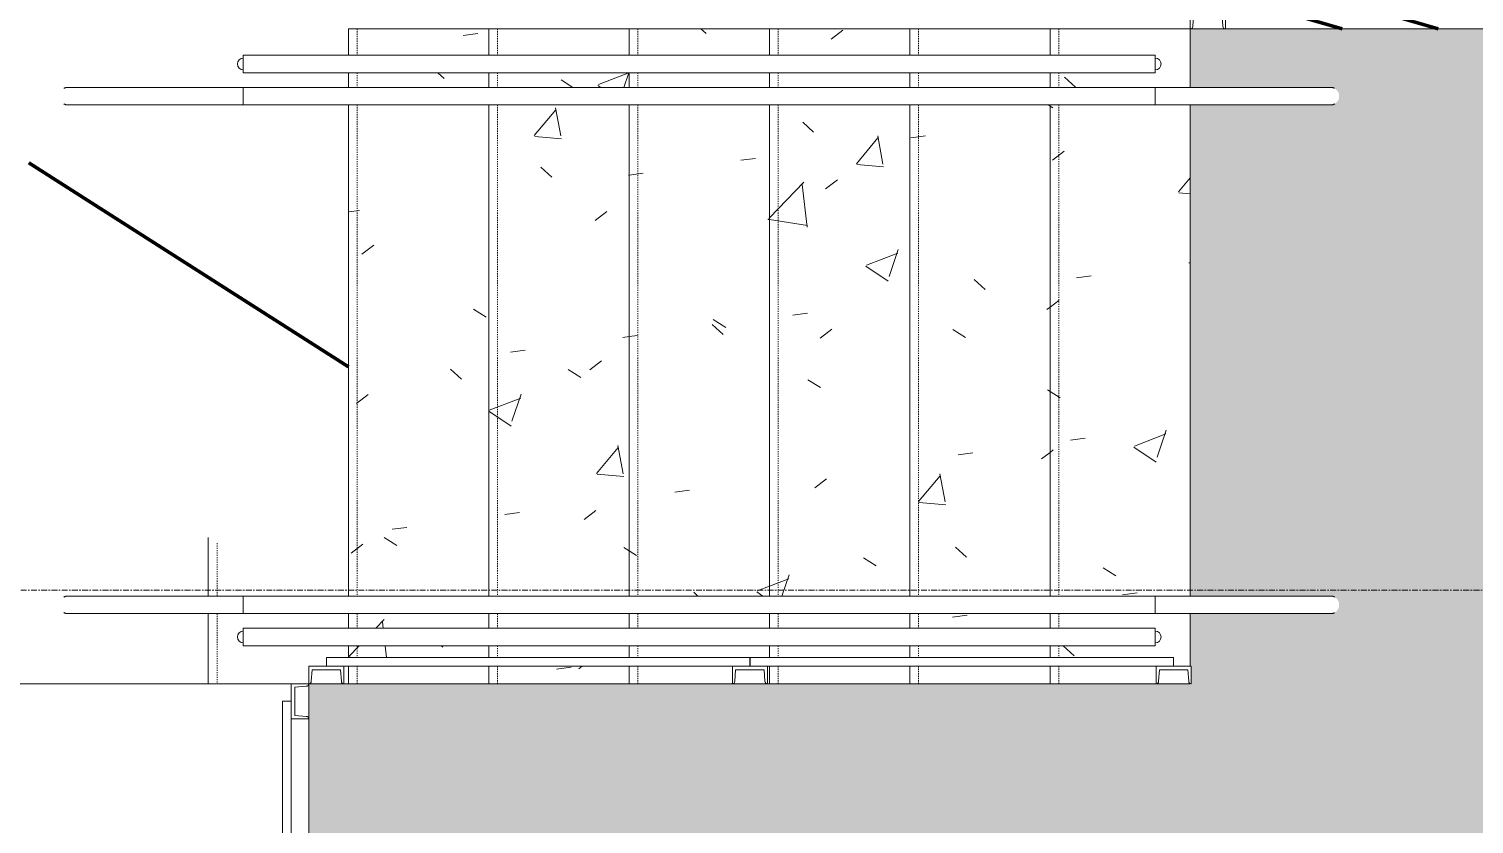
# Model space of a CAD drawing. Header units: inches. Extents: x -4235 to -464, y 9706 to 12425.
# Drawn here: x -3985.3 to -3861.6, y 10147.2 to 10215.2 of the extents above; entities that cross this region are included whole.
import ezdxf

# ---------------------------------------------------------------- set-up
doc = ezdxf.new("R2010")
doc.units = ezdxf.units.IN
doc.header["$MEASUREMENT"] = 0
doc.linetypes.add('Grid Line 1_2_', pattern=[0.875, 0.5, -0.125, 0.125, -0.125])
doc.linetypes.add('Overhead 1_16_', pattern=[0.101562, 0.0625, -0.039062])
for name, color, linetype, lineweight in [('0-1', 7, 'Continuous', 5), ('A-FLOR-4', 192, 'Continuous', 9), ('A-FLOR-HRAL', 11, 'Continuous', 9), ('A-FLOR-PATT-1', 9, 'Continuous', 9), ('A-GLAZ-CURT', 52, 'Continuous', 9), ('A-GLAZ-CWMG', 51, 'Continuous', 9), ('C-TOPO', 7, 'Continuous', 9), ('C-TOPO-MAJR-1', 253, 'Continuous', 70), ('S-GRID-1', 1, 'Grid Line 1_2_', 9), ('S-STRS', 31, 'Continuous', 9), ('S-STRS-6', 9, 'Continuous', 9), ('S-STRS-7', 31, 'Overhead 1_16_', 9)]:
    doc.layers.add(name, color=color, linetype=linetype, lineweight=lineweight)
pattern_1 = [(50, (0, 0), (27.5427, -2.40992), [2.88, -31.68]), (355, (0, 0), (-5.327844, 28.884266), [2.304, -25.344]), (100.451, (2.295, -0.2), (22.215316, 26.47393), [2.448, -26.924]), (46.184, (0, 7.68), (40.98187, -6.35642), [4.32, -47.52]), (96.636, (3.415, 7.15), (35.89075, 37.40619), [3.671, -40.386]), (351.184, (0, 7.68), (35.89097, 37.40622), [3.456, -38.016]), (21, (3.84, 5.76), (22.921036, -15.46073), [2.88, -31.68]), (326, (3.84, 5.76), (9.34353, 27.84574), [2.304, -25.344]), (71.451, (5.75, 4.472), (32.26477, 12.38442), [2.448, -26.924]), (37.5, (0, 0), (0.466855, 12.782707), [1.267, -23.77, 1.267, -24.461, -25.44]), (37.5, (0, 0), (0.466855, 12.782707), [-50.765, 1.267, -24.173]), (7.5, (0, 0), (10.10159, 15.14509), [1.267, -13.402, 1.267, -23.194, -9.696]), (7.5, (0, 0), (10.10159, 15.14509), [-39.13, 1.267, -8.429]), (327.5, (-8.563, 0), (20.499161, -0.86578), [1.267, -8.333, 1.267, -28.685, -39.744]), (327.5, (-8.563, 0), (20.499161, -0.86578), [-39.552, 1.267, -38.477]), (317.5, (-12.403, 0), (22.39478, 3.844288), [1.267, -11.213, 1.267, -18.624, -28.224]), (317.5, (-12.403, 0), (22.39478, 3.844288), [-32.371, 1.267, -26.957])]

# ---------------------------------------------------------------- blocks, each defined once
blk = doc.blocks.new('CTR  - Topography_rvt-1-BACKGROUND - 1ST FLOOR')
at = {"layer": 'C-TOPO'}
blk.add_line((-3969.92, 10159.19), (-3989.82, 10159.19), dxfattribs=at)
blk.add_line((-3969.92, 10159.19), (-3989.82, 10159.19), dxfattribs=at)
at = {"layer": 'C-TOPO-MAJR-1'}
for p, q in [((-3872.93, 10215.19), (-3878.06, 10216.69)), ((-3864.72, 10215.19), (-3869.85, 10216.69))]:
    blk.add_line(p, q, dxfattribs=at)
at = {"layer": 'C-TOPO-MAJR-1', "flags": 128}
blk.add_lwpolyline([(-3985.26, 10203.75), (-3972.18, 10195.39), (-3957.92, 10186.28)], dxfattribs=at)
blk = doc.blocks.new('Railing - 1_-2835141-BACKGROUND - 1ST FLOOR')
at = {"layer": 'A-FLOR-HRAL'}
for p, q in [((2, 11), (2, 0)), ((3.5, 0), (3.5, 11))]:
    blk.add_line(p, q, dxfattribs=at)
at = {"layer": 'A-FLOR-HRAL', "flags": 128}
for points in [[(2, 15), (2, 15.03), (2, 15.06), (2.01, 15.09), (2.01, 15.12), (2.01, 15.15), (2.02, 15.18), (2.03, 15.21), (2.04, 15.24), (2.05, 15.26), (2.06, 15.29), (2.07, 15.32), (2.08, 15.35)], [(2, 15), (2, 15), (2, 14.99), (2, 14.97), (2, 14.95), (2, 14.92), (2, 14.89), (2, 14.84), (2, 14.8), (2, 14.74), (2, 14.68), (2, 14.62), (2, 14.55), (2, 14.47), (2, 14.39), (2, 14.3), (2, 14.21), (2, 14.11), (2, 14.01), (2, 13.9), (2, 13.79), (2, 13.67), (2, 13.55), (2, 13.42), (2, 13.29), (2, 13.16), (2, 13.02), (2, 12.89), (2, 12.74), (2, 12.6), (2, 12.45), (2, 12.3), (2, 12.15), (2, 11.99), (2, 11.84), (2, 11.68), (2, 11.52), (2, 11.36), (2, 11.2), (2, 11.04), (2, 11)], [(2, 14.53), (2, 14.6), (2, 14.67), (2, 14.73), (2, 14.78), (2, 14.83), (2, 14.87), (2, 14.91), (2, 14.94), (2, 14.97), (2, 14.98), (2, 14.99), (2, 15), (2, 15)], [(3.41, 15.35), (3.43, 15.33), (3.44, 15.3), (3.45, 15.27), (3.46, 15.24), (3.47, 15.22), (3.48, 15.19), (3.48, 15.16), (3.49, 15.13), (3.49, 15.1), (3.5, 15.07), (3.5, 15.04), (3.5, 15.01), (3.5, 15)], [(3.5, 11), (3.5, 11.16), (3.5, 11.32), (3.5, 11.48), (3.5, 11.64), (3.5, 11.79), (3.5, 11.95), (3.5, 12.11), (3.5, 12.26), (3.5, 12.41), (3.5, 12.56), (3.5, 12.7), (3.5, 12.85), (3.5, 12.99), (3.5, 13.12), (3.5, 13.26), (3.5, 13.39), (3.5, 13.52), (3.5, 13.64), (3.5, 13.76), (3.5, 13.87), (3.5, 13.98), (3.5, 14.08), (3.5, 14.18), (3.5, 14.28), (3.5, 14.37), (3.5, 14.45), (3.5, 14.53), (3.5, 14.6), (3.5, 14.67), (3.5, 14.73), (3.5, 14.78), (3.5, 14.83), (3.5, 14.87), (3.5, 14.91), (3.5, 14.94), (3.5, 14.97), (3.5, 14.98), (3.5, 14.99), (3.5, 15), (3.5, 15)], [(3.5, 15), (3.5, 15), (3.5, 14.99), (3.5, 14.97), (3.5, 14.95), (3.5, 14.92), (3.5, 14.89), (3.5, 14.84), (3.5, 14.8), (3.5, 14.74), (3.5, 14.68), (3.5, 14.62), (3.5, 14.55), (3.5, 14.47), (3.5, 14.39), (3.5, 14.3), (3.5, 14.21), (3.5, 14.11), (3.5, 14.01), (3.5, 13.9), (3.5, 13.79), (3.5, 13.67), (3.5, 13.55), (3.5, 13.42), (3.5, 13.29), (3.5, 13.16), (3.5, 13.02), (3.5, 12.89), (3.5, 12.74), (3.5, 12.6), (3.5, 12.45), (3.5, 12.3), (3.5, 12.15), (3.5, 11.99), (3.5, 11.84), (3.5, 11.68), (3.5, 11.52), (3.5, 11.36), (3.5, 11.2), (3.5, 11.04)], [(2, 11), (2, 11.16), (2, 11.32), (2, 11.48), (2, 11.64), (2, 11.79), (2, 11.95), (2, 12.11), (2, 12.26), (2, 12.41), (2, 12.56), (2, 12.7), (2, 12.85), (2, 12.94)]]:
    blk.add_lwpolyline(points, dxfattribs=at)
at = {"layer": 'A-FLOR-HRAL'}
blk.add_arc((0, 0), 0.5, 360, 180, dxfattribs=at)
blk = doc.blocks.new('Railing - 1_-2853447-BACKGROUND - 1ST FLOOR')
at = {"layer": 'A-FLOR-HRAL'}
for p, q in [((2, 0), (2, -11)), ((3.5, -11), (3.5, 0))]:
    blk.add_line(p, q, dxfattribs=at)
at = {"layer": 'A-FLOR-HRAL', "flags": 128}
for points in [[(2, -11), (2, -11.16), (2, -11.32), (2, -11.48), (2, -11.64), (2, -11.79), (2, -11.95), (2, -12.11), (2, -12.26), (2, -12.41), (2, -12.56), (2, -12.7), (2, -12.85), (2, -12.99), (2, -13.12), (2, -13.26), (2, -13.39), (2, -13.52), (2, -13.64), (2, -13.76), (2, -13.87), (2, -13.98), (2, -14.08), (2, -14.18), (2, -14.28), (2, -14.37), (2, -14.45), (2, -14.53), (2, -14.6), (2, -14.67), (2, -14.73), (2, -14.78), (2, -14.83), (2, -14.87), (2, -14.91), (2, -14.94), (2, -14.97), (2, -14.98), (2, -14.99), (2, -15), (2, -15)], [(2, -12.94), (2, -12.89), (2, -12.74), (2, -12.6), (2, -12.45), (2, -12.3), (2, -12.15), (2, -11.99), (2, -11.84), (2, -11.68), (2, -11.52), (2, -11.36), (2, -11.2), (2, -11.04)], [(3.5, -11), (3.5, -11.16), (3.5, -11.32), (3.5, -11.48), (3.5, -11.64), (3.5, -11.79), (3.5, -11.95), (3.5, -12.11), (3.5, -12.26), (3.5, -12.41), (3.5, -12.56), (3.5, -12.7), (3.5, -12.85), (3.5, -12.99), (3.5, -13.12), (3.5, -13.26), (3.5, -13.39), (3.5, -13.52), (3.5, -13.64), (3.5, -13.76), (3.5, -13.87), (3.5, -13.98), (3.5, -14.08), (3.5, -14.18), (3.5, -14.28), (3.5, -14.37), (3.5, -14.45), (3.5, -14.53), (3.5, -14.6), (3.5, -14.67), (3.5, -14.73), (3.5, -14.78), (3.5, -14.83), (3.5, -14.87), (3.5, -14.91), (3.5, -14.94), (3.5, -14.97), (3.5, -14.98), (3.5, -14.99), (3.5, -15), (3.5, -15)], [(3.5, -15), (3.5, -15), (3.5, -14.99), (3.5, -14.97), (3.5, -14.95), (3.5, -14.92), (3.5, -14.89), (3.5, -14.84), (3.5, -14.8), (3.5, -14.74), (3.5, -14.68), (3.5, -14.62), (3.5, -14.55), (3.5, -14.47), (3.5, -14.39), (3.5, -14.3), (3.5, -14.21), (3.5, -14.11), (3.5, -14.01), (3.5, -13.9), (3.5, -13.79), (3.5, -13.67), (3.5, -13.55), (3.5, -13.42), (3.5, -13.29), (3.5, -13.16), (3.5, -13.02), (3.5, -12.89), (3.5, -12.74), (3.5, -12.6), (3.5, -12.45), (3.5, -12.3), (3.5, -12.15), (3.5, -11.99), (3.5, -11.84), (3.5, -11.68), (3.5, -11.52), (3.5, -11.36), (3.5, -11.2), (3.5, -11.04), (3.5, -11)], [(2, -15), (2, -15), (2, -14.99), (2, -14.97), (2, -14.95), (2, -14.92), (2, -14.89), (2, -14.84), (2, -14.8), (2, -14.74), (2, -14.68), (2, -14.62), (2, -14.55), (2, -14.5)], [(2.07, -15.33), (2.06, -15.3), (2.05, -15.27), (2.04, -15.24), (2.03, -15.22), (2.02, -15.19), (2.02, -15.16), (2.01, -15.13), (2.01, -15.1), (2, -15.07), (2, -15.04), (2, -15.01), (2, -15)], [(3.5, -15), (3.5, -15.03), (3.5, -15.06), (3.49, -15.09), (3.49, -15.12), (3.49, -15.15), (3.48, -15.18), (3.47, -15.21), (3.46, -15.24), (3.45, -15.26), (3.44, -15.29), (3.43, -15.32), (3.42, -15.35)]]:
    blk.add_lwpolyline(points, dxfattribs=at)
at = {"layer": 'A-FLOR-HRAL'}
blk.add_arc((0, 0), 0.5, 180, 360, dxfattribs=at)
blk = doc.blocks.new('Railing - Railing-2750314-BACKGROUND - 1ST FLOOR')
at = {"layer": 'A-FLOR-HRAL'}
for p, q in [((-3966.92, 10166.69), (-3888.92, 10166.69)), ((-3966.92, 10165.19), (-3966.92, 10166.69)), ((-3888.92, 10166.69), (-3888.92, 10165.19)), ((-3966.92, 10165.19), (-3888.92, 10165.19)), ((-3966.92, 10163.94), (-3888.92, 10163.94)), ((-3966.92, 10162.44), (-3966.92, 10163.94)), ((-3888.92, 10163.94), (-3888.92, 10162.44)), ((-3966.92, 10162.44), (-3888.92, 10162.44))]:
    blk.add_line(p, q, dxfattribs=at)
at = {"rotation": 90}
for name, p in [('Railing - 1_-2835141-BACKGROUND - 1ST FLOOR', (-3966.92, 10163.19)), ('Railing - 1_-2853447-BACKGROUND - 1ST FLOOR', (-3888.92, 10163.19))]:
    blk.add_blockref(name, p, dxfattribs=at)
blk = doc.blocks.new('Railing - Railing-2755816-BACKGROUND - 1ST FLOOR')
at = {"layer": 'A-FLOR-HRAL'}
for p, q in [((-3966.92, 10212.94), (-3888.92, 10212.94)), ((-3966.92, 10211.44), (-3966.92, 10212.94)), ((-3888.92, 10212.94), (-3888.92, 10211.44)), ((-3966.92, 10211.44), (-3888.92, 10211.44)), ((-3966.92, 10210.19), (-3888.92, 10210.19)), ((-3966.92, 10208.69), (-3966.92, 10210.19)), ((-3888.92, 10210.19), (-3888.92, 10208.69)), ((-3966.92, 10208.69), (-3888.92, 10208.69))]:
    blk.add_line(p, q, dxfattribs=at)
at = {"extrusion": (0, 0, -1), "zscale": -1, "rotation": 270}
for name, p in [('Railing - 1_-2835141-BACKGROUND - 1ST FLOOR', (3966.92, 10212.19)), ('Railing - 1_-2853447-BACKGROUND - 1ST FLOOR', (3888.92, 10212.19))]:
    blk.add_blockref(name, p, dxfattribs=at)
blk = doc.blocks.new('Horizontal_Siding - Horizontal_Siding-2854973-BACKGROUND - 1ST FLOOR')
at = {"layer": 'A-GLAZ-CURT'}
for p, q in [((-18.11875, 2.25), (18.11875, 2.25)), ((-18.11875, 1.5), (-18.11875, 2.25)), ((16.61875, 1.5), (-16.61875, 1.5)), ((18.11875, 2.25), (18.11875, 1.5))]:
    blk.add_line(p, q, dxfattribs=at)
blk = doc.blocks.new('Rectangular Mullion - RAILING POST-2666422-BACKGROUND - 1ST FLOOR')
at = {"layer": 'A-GLAZ-CWMG'}
for p, q in [((-1.5, -1.5), (-1.5, 0)), ((1.5, 0), (1.5, -1.5)), ((-1.29, -0.21), (-1.22, -1.18)), ((-1.22, -1.18), (1.22, -1.18)), ((1.22, -1.18), (1.29, -0.21)), ((1.5, -1.5), (-1.5, -1.5))]:
    blk.add_line(p, q, dxfattribs=at)
for centre, radius, start, end in [((-1.5, -0.21), 0.211, 359.472, 90), ((1.5, -0.21), 0.21, 90, 180.528)]:
    blk.add_arc(centre, radius, start, end, dxfattribs=at)
blk = doc.blocks.new('Rectangular Mullion - RAILING POST-2680134-BACKGROUND - 1ST FLOOR')
at = {"layer": 'A-GLAZ-CWMG'}
for p, q in [((-3, -1.5), (-3, 0)), ((0, 0), (0, -1.5)), ((-2.79, -0.21), (-2.72, -1.18)), ((-2.72, -1.18), (-0.28, -1.18)), ((-0.28, -1.18), (-0.21, -0.21)), ((0, -1.5), (-3, -1.5))]:
    blk.add_line(p, q, dxfattribs=at)
for centre, start, end in [((-3, -0.21), 359.472, 90), ((0, -0.21), 90, 180.528)]:
    blk.add_arc(centre, 0.21, start, end, dxfattribs=at)
blk = doc.blocks.new('Rectangular Mullion - RAILING POST-2806288-BACKGROUND - 1ST FLOOR')
at = {"layer": 'A-GLAZ-CWMG'}
for p, q in [((-3, 0), (-3, -1.5)), ((0, -1.5), (0, 0)), ((-2.72, -1.18), (-2.79, -0.21)), ((-0.28, -1.18), (-2.72, -1.18)), ((-0.21, -0.21), (-0.28, -1.18)), ((-3, -1.5), (0, -1.5))]:
    blk.add_line(p, q, dxfattribs=at)
for centre, radius, start, end in [((-3, -0.21), 0.211, 359.472, 90), ((0, -0.21), 0.21, 90, 180.528)]:
    blk.add_arc(centre, radius, start, end, dxfattribs=at)
blk = doc.blocks.new('Rectangular Mullion - RAILING POST-2833646-BACKGROUND - 1ST FLOOR')
at = {"layer": 'A-GLAZ-CWMG'}
for p, q in [((0, 1.5), (-3, 1.5)), ((-3, 1.5), (-3, 0)), ((0, 0), (0, 1.5)), ((-2.79, 0.21), (-2.72, 1.18)), ((-2.72, 1.18), (-0.28, 1.18)), ((-0.28, 1.18), (-0.21, 0.21))]:
    blk.add_line(p, q, dxfattribs=at)
for centre, start, end in [((-3, 0.21), 270, 0.528), ((0, 0.21), 179.472, 270)]:
    blk.add_arc(centre, 0.21, start, end, dxfattribs=at)
blk = doc.blocks.new('Horizontal_Siding - Horizontal_Siding-2855039-BACKGROUND - 1ST FLOOR')
at = {"layer": 'A-GLAZ-CURT'}
for p, q in [((-16.98, -2.25), (-16.98, -1.5)), ((16.98, -2.25), (-16.98, -2.25)), ((-15.48, -1.5), (15.48, -1.5)), ((16.98, -1.5), (16.98, -2.25))]:
    blk.add_line(p, q, dxfattribs=at)

msp = doc.modelspace()

# ---------------------------------------------------------------- hatches: boundary and pattern name
at = {"layer": 'A-FLOR-PATT-1'}
h = msp.add_hatch(dxfattribs=at)
h.set_pattern_fill('FP_15', color=256, style=0, pattern_type=2)
h.set_pattern_definition([(0, (-2997.02, 11101.99), (-120, 76.8), [0.392, -119.607]), (0, (-2997.02, 11102.386), (-120, 76.8), [0.392, -119.607]), (0, (-2997.02, 11111.59), (-120, 76.8), [0.392, -119.607]), (0, (-2997.02, 11111.986), (-120, 76.8), [0.392, -119.607]), (0, (-2997.02, 11121.19), (-120, 76.8), [0.392, -119.607]), (0, (-2997.02, 11121.586), (-120, 76.8), [0.392, -119.607]), (0, (-2997.02, 11130.79), (-120, 76.8), [0.392, -119.607]), (0, (-2997.02, 11131.186), (-120, 76.8), [0.392, -119.607]), (0, (-2997.02, 11140.39), (-120, 76.8), [0.392, -119.607]), (0, (-2997.02, 11140.786), (-120, 76.8), [0.392, -119.607]), (0, (-2997.02, 11149.99), (-120, 76.8), [0.392, -119.607]), (0, (-2997.02, 11150.386), (-120, 76.8), [0.392, -119.607]), (0, (-2997.02, 11159.59), (-120, 76.8), [0.392, -119.607]), (0, (-2997.02, 11159.986), (-120, 76.8), [0.392, -119.607]), (0, (-2997.02, 11169.19), (-120, 76.8), [0.392, -119.607]), (0, (-2997.02, 11169.586), (-120, 76.8), [0.392, -119.607]), (0, (-2977.02, 11101.99), (-120, 76.8), [0.392, -119.607]), (0, (-2977.02, 11102.386), (-120, 76.8), [0.392, -119.607]), (0, (-2977.02, 11111.59), (-120, 76.8), [0.392, -119.607]), (0, (-2977.02, 11111.986), (-120, 76.8), [0.392, -119.607]), (0, (-2977.02, 11121.19), (-120, 76.8), [0.392, -119.607]), (0, (-2977.02, 11121.586), (-120, 76.8), [0.392, -119.607]), (0, (-2977.02, 11130.79), (-120, 76.8), [0.392, -119.607]), (0, (-2977.02, 11131.186), (-120, 76.8), [0.392, -119.607]), (0, (-2977.02, 11140.39), (-120, 76.8), [0.392, -119.607]), (0, (-2977.02, 11140.786), (-120, 76.8), [0.392, -119.607]), (0, (-2977.02, 11149.99), (-120, 76.8), [0.392, -119.607]), (0, (-2977.02, 11150.386), (-120, 76.8), [0.392, -119.607]), (0, (-2977.02, 11159.59), (-120, 76.8), [0.392, -119.607]), (0, (-2977.02, 11159.986), (-120, 76.8), [0.392, -119.607]), (0, (-2977.02, 11169.19), (-120, 76.8), [0.392, -119.607]), (0, (-2977.02, 11169.586), (-120, 76.8), [0.392, -119.607]), (0, (-2957.02, 11101.99), (-120, 76.8), [0.392, -119.607]), (0, (-2957.02, 11102.386), (-120, 76.8), [0.392, -119.607]), (0, (-2957.02, 11111.59), (-120, 76.8), [0.392, -119.607]), (0, (-2957.02, 11111.986), (-120, 76.8), [0.392, -119.607]), (0, (-2957.02, 11121.19), (-120, 76.8), [0.392, -119.607]), (0, (-2957.02, 11121.586), (-120, 76.8), [0.392, -119.607]), (0, (-2957.02, 11130.79), (-120, 76.8), [0.392, -119.607]), (0, (-2957.02, 11131.186), (-120, 76.8), [0.392, -119.607]), (0, (-2957.02, 11140.39), (-120, 76.8), [0.392, -119.607]), (0, (-2957.02, 11140.786), (-120, 76.8), [0.392, -119.607]), (0, (-2957.02, 11149.99), (-120, 76.8), [0.392, -119.607]), (0, (-2957.02, 11150.386), (-120, 76.8), [0.392, -119.607]), (0, (-2957.02, 11159.59), (-120, 76.8), [0.392, -119.607]), (0, (-2957.02, 11159.986), (-120, 76.8), [0.392, -119.607]), (0, (-2957.02, 11169.19), (-120, 76.8), [0.392, -119.607]), (0, (-2957.02, 11169.586), (-120, 76.8), [0.392, -119.607]), (0, (-2937.02, 11101.99), (-120, 76.8), [0.392, -119.607]), (0, (-2937.02, 11102.386), (-120, 76.8), [0.392, -119.607]), (0, (-2937.02, 11111.59), (-120, 76.8), [0.392, -119.607]), (0, (-2937.02, 11111.986), (-120, 76.8), [0.392, -119.607]), (0, (-2937.02, 11121.19), (-120, 76.8), [0.392, -119.607]), (0, (-2937.02, 11121.586), (-120, 76.8), [0.392, -119.607]), (0, (-2937.02, 11130.79), (-120, 76.8), [0.392, -119.607]), (0, (-2937.02, 11131.186), (-120, 76.8), [0.392, -119.607]), (0, (-2937.02, 11140.39), (-120, 76.8), [0.392, -119.607]), (0, (-2937.02, 11140.786), (-120, 76.8), [0.392, -119.607]), (0, (-2937.02, 11149.99), (-120, 76.8), [0.392, -119.607]), (0, (-2937.02, 11150.386), (-120, 76.8), [0.392, -119.607]), (0, (-2937.02, 11159.59), (-120, 76.8), [0.392, -119.607]), (0, (-2937.02, 11159.986), (-120, 76.8), [0.392, -119.607]), (0, (-2937.02, 11169.19), (-120, 76.8), [0.392, -119.607]), (0, (-2937.02, 11169.586), (-120, 76.8), [0.392, -119.607]), (0, (-2917.02, 11101.99), (-120, 76.8), [0.392, -119.607]), (0, (-2917.02, 11102.386), (-120, 76.8), [0.392, -119.607]), (0, (-2917.02, 11111.59), (-120, 76.8), [0.392, -119.607]), (0, (-2917.02, 11111.986), (-120, 76.8), [0.392, -119.607]), (0, (-2917.02, 11121.19), (-120, 76.8), [0.392, -119.607]), (0, (-2917.02, 11121.586), (-120, 76.8), [0.392, -119.607]), (0, (-2917.02, 11130.79), (-120, 76.8), [0.392, -119.607]), (0, (-2917.02, 11131.186), (-120, 76.8), [0.392, -119.607]), (0, (-2917.02, 11140.39), (-120, 76.8), [0.392, -119.607]), (0, (-2917.02, 11140.786), (-120, 76.8), [0.392, -119.607]), (0, (-2917.02, 11149.99), (-120, 76.8), [0.392, -119.607]), (0, (-2917.02, 11150.386), (-120, 76.8), [0.392, -119.607]), (0, (-2917.02, 11159.59), (-120, 76.8), [0.392, -119.607]), (0, (-2917.02, 11159.986), (-120, 76.8), [0.392, -119.607]), (0, (-2917.02, 11169.19), (-120, 76.8), [0.392, -119.607]), (0, (-2917.02, 11169.586), (-120, 76.8), [0.392, -119.607]), (0, (-2897.02, 11101.99), (-120, 76.8), [0.392, -119.607]), (0, (-2897.02, 11102.386), (-120, 76.8), [0.392, -119.607]), (0, (-2897.02, 11111.59), (-120, 76.8), [0.392, -119.607]), (0, (-2897.02, 11111.986), (-120, 76.8), [0.392, -119.607]), (0, (-2897.02, 11121.19), (-120, 76.8), [0.392, -119.607]), (0, (-2897.02, 11121.586), (-120, 76.8), [0.392, -119.607]), (0, (-2897.02, 11130.79), (-120, 76.8), [0.392, -119.607]), (0, (-2897.02, 11131.186), (-120, 76.8), [0.392, -119.607]), (0, (-2897.02, 11140.39), (-120, 76.8), [0.392, -119.607]), (0, (-2897.02, 11140.786), (-120, 76.8), [0.392, -119.607]), (0, (-2897.02, 11149.99), (-120, 76.8), [0.392, -119.607]), (0, (-2897.02, 11150.386), (-120, 76.8), [0.392, -119.607]), (0, (-2897.02, 11159.59), (-120, 76.8), [0.392, -119.607]), (0, (-2897.02, 11159.986), (-120, 76.8), [0.392, -119.607]), (0, (-2897.02, 11169.19), (-120, 76.8), [0.392, -119.607]), (0, (-2897.02, 11169.586), (-120, 76.8), [0.392, -119.607]), (90, (-3003.47, 11116.59), (-120, 7e-15), [9.6, -67.2]), (90, (-2997.02, 11101.99), (-120, 7e-15), [0.392, -76.407]), (90, (-2997.02, 11111.59), (-120, 7e-15), [0.392, -76.407]), (90, (-2997.02, 11121.19), (-120, 7e-15), [0.392, -76.407]), (90, (-2997.02, 11130.79), (-120, 7e-15), [0.392, -76.407]), (90, (-2997.02, 11140.39), (-120, 7e-15), [0.392, -76.407]), (90, (-2997.02, 11149.99), (-120, 7e-15), [0.392, -76.407]), (90, (-2997.02, 11159.59), (-120, 7e-15), [0.392, -76.407]), (90, (-2997.02, 11169.19), (-120, 7e-15), [0.392, -76.407]), (90, (-2996.63, 11101.99), (-120, 7e-15), [0.392, -76.407]), (90, (-2996.63, 11111.59), (-120, 7e-15), [0.392, -76.407]), (90, (-2996.63, 11121.19), (-120, 7e-15), [0.392, -76.407]), (90, (-2996.63, 11130.79), (-120, 7e-15), [0.392, -76.407]), (90, (-2996.63, 11140.39), (-120, 7e-15), [0.392, -76.407]), (90, (-2996.63, 11149.99), (-120, 7e-15), [0.392, -76.407]), (90, (-2996.63, 11159.59), (-120, 7e-15), [0.392, -76.407]), (90, (-2996.63, 11169.19), (-120, 7e-15), [0.392, -76.407]), (90, (-2987.32, 11135.79), (-120, 7e-15), [9.6, -67.2]), (90, (-2987.32, 11164.59), (-120, 7e-15), [9.6, -67.2]), (90, (-2977.02, 11101.99), (-120, 7e-15), [0.392, -76.407]), (90, (-2977.02, 11111.59), (-120, 7e-15), [0.392, -76.407]), (90, (-2977.02, 11121.19), (-120, 7e-15), [0.392, -76.407]), (90, (-2977.02, 11130.79), (-120, 7e-15), [0.392, -76.407]), (90, (-2977.02, 11140.39), (-120, 7e-15), [0.392, -76.407]), (90, (-2977.02, 11149.99), (-120, 7e-15), [0.392, -76.407]), (90, (-2977.02, 11159.59), (-120, 7e-15), [0.392, -76.407]), (90, (-2977.02, 11169.19), (-120, 7e-15), [0.392, -76.407]), (90, (-2976.63, 11101.99), (-120, 7e-15), [0.392, -76.407]), (90, (-2976.63, 11111.59), (-120, 7e-15), [0.392, -76.407]), (90, (-2976.63, 11121.19), (-120, 7e-15), [0.392, -76.407]), (90, (-2976.63, 11130.79), (-120, 7e-15), [0.392, -76.407]), (90, (-2976.63, 11140.39), (-120, 7e-15), [0.392, -76.407]), (90, (-2976.63, 11149.99), (-120, 7e-15), [0.392, -76.407]), (90, (-2976.63, 11159.59), (-120, 7e-15), [0.392, -76.407]), (90, (-2976.63, 11169.19), (-120, 7e-15), [0.392, -76.407]), (90, (-2957.02, 11101.99), (-120, 7e-15), [0.392, -76.407]), (90, (-2957.02, 11111.59), (-120, 7e-15), [0.392, -76.407]), (90, (-2957.02, 11121.19), (-120, 7e-15), [0.392, -76.407]), (90, (-2957.02, 11130.79), (-120, 7e-15), [0.392, -76.407]), (90, (-2957.02, 11140.39), (-120, 7e-15), [0.392, -76.407]), (90, (-2957.02, 11149.99), (-120, 7e-15), [0.392, -76.407]), (90, (-2957.02, 11159.59), (-120, 7e-15), [0.392, -76.407]), (90, (-2957.02, 11169.19), (-120, 7e-15), [0.392, -76.407]), (90, (-2956.63, 11101.99), (-120, 7e-15), [0.392, -76.407]), (90, (-2956.63, 11111.59), (-120, 7e-15), [0.392, -76.407]), (90, (-2956.63, 11121.19), (-120, 7e-15), [0.392, -76.407]), (90, (-2956.63, 11130.79), (-120, 7e-15), [0.392, -76.407]), (90, (-2956.63, 11140.39), (-120, 7e-15), [0.392, -76.407]), (90, (-2956.63, 11149.99), (-120, 7e-15), [0.392, -76.407]), (90, (-2956.63, 11159.59), (-120, 7e-15), [0.392, -76.407]), (90, (-2956.63, 11169.19), (-120, 7e-15), [0.392, -76.407]), (90, (-2946.77, 11106.99), (-120, 7e-15), [9.6, -67.2]), (90, (-2946.77, 11145.39), (-120, 7e-15), [9.6, -67.2]), (90, (-2937.02, 11101.99), (-120, 7e-15), [0.392, -76.407]), (90, (-2937.02, 11111.59), (-120, 7e-15), [0.392, -76.407]), (90, (-2937.02, 11121.19), (-120, 7e-15), [0.392, -76.407]), (90, (-2937.02, 11130.79), (-120, 7e-15), [0.392, -76.407]), (90, (-2937.02, 11140.39), (-120, 7e-15), [0.392, -76.407]), (90, (-2937.02, 11149.99), (-120, 7e-15), [0.392, -76.407]), (90, (-2937.02, 11159.59), (-120, 7e-15), [0.392, -76.407]), (90, (-2937.02, 11169.19), (-120, 7e-15), [0.392, -76.407]), (90, (-2936.63, 11101.99), (-120, 7e-15), [0.392, -76.407]), (90, (-2936.63, 11111.59), (-120, 7e-15), [0.392, -76.407]), (90, (-2936.63, 11121.19), (-120, 7e-15), [0.392, -76.407]), (90, (-2936.63, 11130.79), (-120, 7e-15), [0.392, -76.407]), (90, (-2936.63, 11140.39), (-120, 7e-15), [0.392, -76.407]), (90, (-2936.63, 11149.99), (-120, 7e-15), [0.392, -76.407]), (90, (-2936.63, 11159.59), (-120, 7e-15), [0.392, -76.407]), (90, (-2936.63, 11169.19), (-120, 7e-15), [0.392, -76.407]), (90, (-2925.94, 11126.19), (-120, 7e-15), [9.6, -67.2]), (90, (-2917.02, 11101.99), (-120, 7e-15), [0.392, -76.407]), (90, (-2917.02, 11111.59), (-120, 7e-15), [0.392, -76.407]), (90, (-2917.02, 11121.19), (-120, 7e-15), [0.392, -76.407]), (90, (-2917.02, 11130.79), (-120, 7e-15), [0.392, -76.407]), (90, (-2917.02, 11140.39), (-120, 7e-15), [0.392, -76.407]), (90, (-2917.02, 11149.99), (-120, 7e-15), [0.392, -76.407]), (90, (-2917.02, 11159.59), (-120, 7e-15), [0.392, -76.407]), (90, (-2917.02, 11169.19), (-120, 7e-15), [0.392, -76.407]), (90, (-2916.63, 11101.99), (-120, 7e-15), [0.392, -76.407]), (90, (-2916.63, 11111.59), (-120, 7e-15), [0.392, -76.407]), (90, (-2916.63, 11121.19), (-120, 7e-15), [0.392, -76.407]), (90, (-2916.63, 11130.79), (-120, 7e-15), [0.392, -76.407]), (90, (-2916.63, 11140.39), (-120, 7e-15), [0.392, -76.407]), (90, (-2916.63, 11149.99), (-120, 7e-15), [0.392, -76.407]), (90, (-2916.63, 11159.59), (-120, 7e-15), [0.392, -76.407]), (90, (-2916.63, 11169.19), (-120, 7e-15), [0.392, -76.407]), (90, (-2905.27, 11097.39), (-120, 7e-15), [9.6, -67.2]), (90, (-2905.27, 11154.99), (-120, 7e-15), [9.6, -67.2]), (90, (-2897.02, 11101.99), (-120, 7e-15), [0.392, -76.407]), (90, (-2897.02, 11111.59), (-120, 7e-15), [0.392, -76.407]), (90, (-2897.02, 11121.19), (-120, 7e-15), [0.392, -76.407]), (90, (-2897.02, 11130.79), (-120, 7e-15), [0.392, -76.407]), (90, (-2897.02, 11140.39), (-120, 7e-15), [0.392, -76.407]), (90, (-2897.02, 11149.99), (-120, 7e-15), [0.392, -76.407]), (90, (-2897.02, 11159.59), (-120, 7e-15), [0.392, -76.407]), (90, (-2897.02, 11169.19), (-120, 7e-15), [0.392, -76.407]), (90, (-2896.63, 11101.99), (-120, 7e-15), [0.392, -76.407]), (90, (-2896.63, 11111.59), (-120, 7e-15), [0.392, -76.407]), (90, (-2896.63, 11121.19), (-120, 7e-15), [0.392, -76.407]), (90, (-2896.63, 11130.79), (-120, 7e-15), [0.392, -76.407]), (90, (-2896.63, 11140.39), (-120, 7e-15), [0.392, -76.407]), (90, (-2896.63, 11149.99), (-120, 7e-15), [0.392, -76.407]), (90, (-2896.63, 11159.59), (-120, 7e-15), [0.392, -76.407]), (90, (-2896.63, 11169.19), (-120, 7e-15), [0.392, -76.407]), (180, (-2892.324, 11097.39), (-120, 76.8), [120, 0, 0, 0]), (180, (-2892.324, 11106.99), (-120, 76.8), [120, 0, 0, 0]), (180, (-2892.324, 11116.59), (-120, 76.8), [120, 0, 0, 0]), (180, (-2892.324, 11126.19), (-120, 76.8), [120, 0, 0, 0]), (180, (-2892.324, 11135.79), (-120, 76.8), [120, 0, 0, 0]), (180, (-2892.324, 11145.39), (-120, 76.8), [120, 0, 0, 0]), (180, (-2892.324, 11154.99), (-120, 76.8), [120, 0, 0, 0]), (180, (-2892.324, 11164.59), (-120, 76.8), [120, 0, 0, 0])])
h.paths.add_polyline_path([(-3961.32, 9946.44), (-3829.32, 9946.44), (-3829.32, 10051.37), (-3832.45, 10051.37), (-3832.45, 10089.39), (-3829.32, 10089.39), (-3829.32, 10127.98), (-3832.45, 10127.98), (-3832.45, 10166), (-3829.32, 10166), (-3829.32, 10167.33), (-3832.73, 10167.33), (-3832.73, 10203.45), (-3829.32, 10203.45), (-3829.32, 10215.19), (-3885.92, 10215.19), (-3885.92, 10210.19), (-3873.73, 10210.16), (-3873.68, 10210.12), (-3873.48, 10210.04), (-3873.31, 10209.86), (-3873.22, 10209.68), (-3873.19, 10209.57), (-3873.19, 10209.3), (-3873.23, 10209.17), (-3873.33, 10209), (-3873.46, 10208.86), (-3873.55, 10208.79), (-3874.25, 10208.7), (-3874.86, 10208.69), (-3878.73, 10208.69), (-3885.92, 10208.69), (-3885.92, 10166.69), (-3873.84, 10166.66), (-3873.39, 10166.47), (-3873.23, 10166.2), (-3873.19, 10166.07), (-3873.2, 10165.78), (-3873.23, 10165.67), (-3873.37, 10165.44), (-3873.46, 10165.36), (-3873.61, 10165.28), (-3874.12, 10165.19), (-3875.72, 10165.19), (-3885.92, 10165.19), (-3885.92, 10160.69), (-3885.85, 10160.69), (-3885.85, 10159.19), (-3886.06, 10159.19), (-3961.32, 10159.19), (-3961.32, 9946.49)], flags=0)
h.paths.add_polyline_path([(-3885.92, 10818.99), (-3829.32, 10818.99), (-3829.32, 10857.77), (-3832.45, 10857.77), (-3832.45, 10895.79), (-3829.32, 10895.79), (-3829.32, 10902.05), (-3831.82, 10902.05), (-3831.82, 10901.49), (-3832.82, 10901.49), (-3832.82, 10930.49), (-3831.82, 10930.49), (-3831.82, 10929.93), (-3829.32, 10929.93), (-3829.32, 10973.54), (-3832.73, 10973.54), (-3832.73, 11009.66), (-3829.32, 11009.66), (-3829.32, 11011.18), (-3832.45, 11011.18), (-3832.45, 11011.61), (-3961.32, 11011.57), (-3961.28, 10874.99), (-3885.92, 10874.99), (-3885.92, 10868.99), (-3873.73, 10868.96), (-3873.68, 10868.92), (-3873.55, 10868.89), (-3873.31, 10868.66), (-3873.22, 10868.48), (-3873.19, 10868.37), (-3873.19, 10868.1), (-3873.23, 10867.97), (-3873.33, 10867.8), (-3873.46, 10867.66), (-3873.55, 10867.59), (-3874.25, 10867.5), (-3874.86, 10867.49), (-3878.73, 10867.49), (-3885.92, 10867.49), (-3885.92, 10825.49), (-3873.84, 10825.46), (-3873.39, 10825.27), (-3873.23, 10825), (-3873.19, 10824.87), (-3873.2, 10824.58), (-3873.23, 10824.47), (-3873.37, 10824.24), (-3873.46, 10824.16), (-3873.61, 10824.08), (-3874.12, 10823.99), (-3875.72, 10823.99), (-3885.92, 10823.99)], flags=0)
h.paths.add_polyline_path([(-2716.32, 12087.19), (-2716.32, 12219.19), (-3088.32, 12219.19), (-3088.32, 12159.19), (-3094.32, 12159.19), (-3094.35, 12146.99), (-3094.39, 12146.94), (-3094.47, 12146.75), (-3094.64, 12146.58), (-3094.84, 12146.48), (-3094.94, 12146.46), (-3095.21, 12146.46), (-3095.41, 12146.53), (-3095.52, 12146.59), (-3095.68, 12146.76), (-3095.73, 12146.87), (-3095.82, 12147.52), (-3095.82, 12148.12), (-3095.82, 12157.14), (-3095.82, 12159.19), (-3137.82, 12159.19), (-3137.84, 12147.13), (-3138.04, 12146.66), (-3138.31, 12146.49), (-3138.44, 12146.46), (-3138.74, 12146.46), (-3138.84, 12146.5), (-3139.02, 12146.59), (-3139.2, 12146.78), (-3139.24, 12146.87), (-3139.32, 12147.38), (-3139.32, 12148.99), (-3139.32, 12159.19), (-3144.32, 12159.19), (-3144.32, 12087.19), (-3131.77, 12087.19), (-3131.77, 12089.69), (-3132.33, 12089.69), (-3132.33, 12090.69), (-3103.33, 12090.69), (-3103.33, 12089.69), (-3103.89, 12089.69), (-3103.89, 12087.19), (-3060.14, 12087.19), (-3060.14, 12090.31), (-3022.11, 12090.31), (-3022.11, 12087.19), (-3020.79, 12087.19), (-3020.79, 12090.6), (-2984.66, 12090.6), (-2984.66, 12087.19), (-2867.19, 12087.19), (-2867.19, 12090.6), (-2831.06, 12090.6), (-2831.06, 12087.19), (-2829.55, 12087.19), (-2829.55, 12090.31), (-2791.52, 12090.31), (-2791.52, 12087.19), (-2791.34, 12087.19), (-2791.34, 12090.31), (-2753.31, 12090.31), (-2753.31, 12087.19), (-2746.2, 12087.19), (-2746.2, 12089.69), (-2746.76, 12089.69), (-2746.76, 12090.69), (-2717.76, 12090.69), (-2717.76, 12089.69), (-2718.32, 12089.69), (-2718.32, 12087.19)], flags=0)
h.paths.add_polyline_path([(-3830.26, 12087.19), (-3712.62, 12087.19), (-3712.62, 12090.31), (-3674.6, 12090.31), (-3674.6, 12087.19), (-3673.59, 12087.19), (-3673.59, 12090.6), (-3637.46, 12090.6), (-3637.46, 12087.19), (-3631.32, 12087.19), (-3631.32, 12159.19), (-3636.32, 12159.19), (-3636.35, 12146.99), (-3636.39, 12146.94), (-3636.47, 12146.75), (-3636.64, 12146.58), (-3636.84, 12146.48), (-3636.94, 12146.46), (-3637.21, 12146.46), (-3637.41, 12146.53), (-3637.52, 12146.59), (-3637.68, 12146.76), (-3637.73, 12146.87), (-3637.82, 12147.52), (-3637.82, 12148.12), (-3637.82, 12157.14), (-3637.82, 12159.19), (-3679.82, 12159.19), (-3679.84, 12147.13), (-3680.04, 12146.66), (-3680.31, 12146.49), (-3680.44, 12146.46), (-3680.74, 12146.46), (-3680.84, 12146.5), (-3681.02, 12146.59), (-3681.2, 12146.78), (-3681.24, 12146.87), (-3681.32, 12147.38), (-3681.32, 12148.99), (-3681.32, 12159.19), (-3687.32, 12159.23), (-3687.37, 12219.19), (-3879.32, 12219.19), (-3879.32, 12087.19), (-3830.32, 12087.19)], flags=0)
h.paths.add_polyline_path([(-2360.95, 12087.19), (-2348.79, 12087.19), (-2348.79, 12090.6), (-2312.66, 12090.6), (-2312.66, 12087.19), (-2311.34, 12087.19), (-2311.34, 12090.31), (-2273.31, 12090.31), (-2273.31, 12087.19), (-2176.94, 12087.19), (-2176.94, 12090.31), (-2138.91, 12090.31), (-2138.91, 12087.19), (-2098.7, 12087.19), (-2098.74, 12219.19), (-2304.95, 12219.19), (-2304.95, 12159.19), (-2310.95, 12159.19), (-2310.98, 12146.99), (-2311.02, 12146.94), (-2311.1, 12146.75), (-2311.27, 12146.58), (-2311.46, 12146.48), (-2311.57, 12146.46), (-2311.84, 12146.46), (-2312.04, 12146.53), (-2312.14, 12146.59), (-2312.3, 12146.76), (-2312.36, 12146.87), (-2312.44, 12147.52), (-2312.45, 12148.12), (-2312.45, 12157.14), (-2312.45, 12159.19), (-2354.45, 12159.19), (-2354.49, 12147.07), (-2354.67, 12146.66), (-2354.93, 12146.49), (-2355.07, 12146.46), (-2355.36, 12146.46), (-2355.47, 12146.5), (-2355.64, 12146.59), (-2355.82, 12146.78), (-2355.86, 12146.87), (-2355.94, 12147.38), (-2355.95, 12148.99), (-2355.95, 12159.19), (-2360.95, 12159.19), (-2360.95, 12087.77)], flags=0)
at = {"layer": 'S-STRS-6'}
h = msp.add_hatch(dxfattribs=at)
h.set_pattern_fill('FP_11', color=256, style=0, pattern_type=2)
h.set_pattern_definition(pattern_1)
h.paths.add_polyline_path([(-3957.92, 10159.19), (-3945.92, 10159.19), (-3945.92, 10160.69), (-3957.92, 10160.69)], flags=0)
h.paths.add_polyline_path([(-3945.92, 10161.44), (-3945.92, 10162.44), (-3957.92, 10162.44), (-3957.92, 10161.44), (-3948.8, 10161.44)], flags=0)
h.paths.add_polyline_path([(-3957.92, 10163.94), (-3945.92, 10163.94), (-3945.92, 10165.19), (-3957.92, 10165.19)], flags=0)
h.paths.add_polyline_path([(-3948.8, 10166.69), (-3945.92, 10166.69), (-3945.92, 10208.69), (-3957.92, 10208.69), (-3957.92, 10166.69)], flags=0)
h.paths.add_polyline_path([(-3948.8, 10210.19), (-3945.92, 10210.19), (-3945.92, 10211.44), (-3957.92, 10211.44), (-3957.92, 10210.19), (-3949.15, 10210.19)], flags=0)
h.paths.add_polyline_path([(-3945.92, 10212.94), (-3945.92, 10215.19), (-3957.92, 10215.19), (-3957.92, 10212.94), (-3948.8, 10212.94)], flags=0)
h = msp.add_hatch(dxfattribs=at)
h.set_pattern_fill('FP_11', color=256, style=0, pattern_type=2)
h.set_pattern_definition(pattern_1)
h.paths.add_polyline_path([(-3933.92, 10159.19), (-3933.92, 10160.69), (-3945.92, 10160.69), (-3945.92, 10159.19)], flags=0)
h.paths.add_polyline_path([(-3945.92, 10161.44), (-3933.92, 10161.44), (-3933.92, 10162.44), (-3945.92, 10162.44)], flags=0)
h.paths.add_polyline_path([(-3933.92, 10163.94), (-3933.92, 10165.19), (-3945.92, 10165.19), (-3945.92, 10163.94)], flags=0)
h.paths.add_polyline_path([(-3945.92, 10166.69), (-3933.92, 10166.69), (-3933.92, 10208.69), (-3945.92, 10208.69), (-3945.92, 10204.69)], flags=0)
h.paths.add_polyline_path([(-3945.92, 10210.19), (-3933.92, 10210.19), (-3933.92, 10211.44), (-3945.92, 10211.44)], flags=0)
h.paths.add_polyline_path([(-3945.92, 10212.94), (-3933.92, 10212.94), (-3933.92, 10215.19), (-3945.92, 10215.19)], flags=0)
h = msp.add_hatch(dxfattribs=at)
h.set_pattern_fill('FP_11', color=256, style=0, pattern_type=2)
h.set_pattern_definition(pattern_1)
h.paths.add_polyline_path([(-3922.36, 10159.19), (-3922.13, 10159.19), (-3922.3, 10159.4), (-3922.36, 10160.37), (-3924.81, 10160.37), (-3924.88, 10159.4), (-3925.04, 10159.19), (-3923.59, 10159.19)], flags=0)
h.paths.add_polyline_path([(-3922.09, 10159.19), (-3921.92, 10159.19), (-3921.92, 10160.69), (-3922.09, 10160.69), (-3922.09, 10159.4)], flags=0)
h.paths.add_polyline_path([(-3925.09, 10159.19), (-3925.09, 10160.69), (-3933.92, 10160.69), (-3933.92, 10159.19)], flags=0)
h.paths.add_polyline_path([(-3933.92, 10161.44), (-3921.92, 10161.44), (-3921.92, 10162.44), (-3933.92, 10162.44)], flags=0)
h.paths.add_polyline_path([(-3933.92, 10163.94), (-3921.92, 10163.94), (-3921.92, 10165.19), (-3933.92, 10165.19)], flags=0)
h.paths.add_polyline_path([(-3921.92, 10166.69), (-3921.92, 10208.69), (-3933.92, 10208.69), (-3933.92, 10166.69)], flags=0)
h.paths.add_polyline_path([(-3933.92, 10210.19), (-3921.92, 10210.19), (-3921.92, 10211.44), (-3933.92, 10211.44)], flags=0)
h.paths.add_polyline_path([(-3921.92, 10212.94), (-3921.92, 10215.19), (-3933.92, 10215.19), (-3933.92, 10212.94)], flags=0)
h = msp.add_hatch(dxfattribs=at)
h.set_pattern_fill('FP_11', color=256, style=0, pattern_type=2)
h.set_pattern_definition(pattern_1)
h.paths.add_polyline_path([(-3920.77, 10159.19), (-3909.92, 10159.19), (-3909.92, 10160.69), (-3921.92, 10160.69), (-3921.92, 10159.19)], flags=0)
h.paths.add_polyline_path([(-3920.77, 10161.44), (-3909.92, 10161.44), (-3909.92, 10162.44), (-3921.92, 10162.44), (-3921.92, 10161.44)], flags=0)
h.paths.add_polyline_path([(-3909.92, 10163.94), (-3909.92, 10165.19), (-3921.92, 10165.19), (-3921.92, 10163.94), (-3920.77, 10163.94)], flags=0)
h.paths.add_polyline_path([(-3920.77, 10166.69), (-3909.92, 10166.69), (-3909.92, 10208.69), (-3921.92, 10208.69), (-3921.92, 10166.69)], flags=0)
h.paths.add_polyline_path([(-3920.77, 10210.19), (-3909.92, 10210.19), (-3909.92, 10211.44), (-3921.92, 10211.44), (-3921.92, 10210.19)], flags=0)
h.paths.add_polyline_path([(-3921.92, 10212.94), (-3909.92, 10212.94), (-3909.92, 10215.19), (-3921.92, 10215.19)], flags=0)
h = msp.add_hatch(dxfattribs=at)
h.set_pattern_fill('FP_11', color=256, style=0, pattern_type=2)
h.set_pattern_definition(pattern_1)
h.paths.add_polyline_path([(-3897.92, 10159.19), (-3897.92, 10160.69), (-3909.92, 10160.69), (-3909.92, 10159.19)], flags=0)
h.paths.add_polyline_path([(-3909.92, 10161.44), (-3897.92, 10161.44), (-3897.92, 10162.44), (-3909.92, 10162.44)], flags=0)
h.paths.add_polyline_path([(-3897.92, 10163.94), (-3897.92, 10165.19), (-3909.92, 10165.19), (-3909.92, 10163.94)], flags=0)
h.paths.add_polyline_path([(-3909.92, 10166.69), (-3897.92, 10166.69), (-3897.92, 10208.69), (-3909.92, 10208.69), (-3909.92, 10204.69)], flags=0)
h.paths.add_polyline_path([(-3909.92, 10210.19), (-3897.92, 10210.19), (-3897.92, 10211.44), (-3909.92, 10211.44)], flags=0)
h.paths.add_polyline_path([(-3909.92, 10212.94), (-3897.92, 10212.94), (-3897.92, 10215.19), (-3909.92, 10215.19)], flags=0)
h = msp.add_hatch(dxfattribs=at)
h.set_pattern_fill('FP_11', color=256, style=0, pattern_type=2)
h.set_pattern_definition(pattern_1)
h.paths.add_polyline_path([(-3888.85, 10159.19), (-3885.92, 10159.23), (-3886.06, 10159.4), (-3886.12, 10160.37), (-3888.57, 10160.37), (-3888.64, 10159.4), (-3888.8, 10159.19)], flags=0)
h.paths.add_polyline_path([(-3897.92, 10159.19), (-3888.85, 10159.19), (-3888.85, 10160.69), (-3897.92, 10160.69)], flags=0)
h.paths.add_polyline_path([(-3887.35, 10160.69), (-3885.92, 10160.69), (-3885.92, 10165.19), (-3897.92, 10165.19), (-3897.92, 10163.94), (-3888.92, 10163.94), (-3888.92, 10163.69), (-3888.71, 10163.64), (-3888.53, 10163.5), (-3888.44, 10163.3), (-3888.44, 10163.08), (-3888.53, 10162.88), (-3888.71, 10162.74), (-3888.92, 10162.69), (-3888.92, 10162.44), (-3897.92, 10162.44), (-3897.92, 10161.44), (-3887.35, 10161.44)], flags=0)
h.paths.add_polyline_path([(-3897.92, 10166.69), (-3885.92, 10166.69), (-3885.92, 10208.69), (-3897.92, 10208.69), (-3897.92, 10204.69)], flags=0)
h.paths.add_polyline_path([(-3892.74, 10210.19), (-3885.92, 10210.19), (-3885.92, 10215.19), (-3897.92, 10215.19), (-3897.92, 10212.94), (-3888.92, 10212.94), (-3888.92, 10212.69), (-3888.71, 10212.64), (-3888.53, 10212.5), (-3888.44, 10212.3), (-3888.44, 10212.08), (-3888.53, 10211.88), (-3888.71, 10211.74), (-3888.92, 10211.69), (-3888.92, 10211.44), (-3897.92, 10211.44), (-3897.92, 10210.19)], flags=0)
h = msp.add_hatch(dxfattribs=at)
h.set_pattern_fill('FP_11', color=256, style=0, pattern_type=2)
h.set_pattern_definition(pattern_1)
h.paths.add_polyline_path([(-3958.53, 10159.19), (-3958.37, 10159.19), (-3958.53, 10159.4), (-3958.6, 10160.37), (-3961.05, 10160.37), (-3961.13, 10159.38), (-3961.28, 10159.19), (-3958.6, 10159.19)], flags=0)
h.paths.add_polyline_path([(-3966.92, 10159.19), (-3961.32, 10159.19), (-3961.32, 10160.69), (-3959.82, 10160.69), (-3959.82, 10161.44), (-3957.92, 10161.44), (-3957.92, 10162.44), (-3966.92, 10162.44), (-3966.92, 10162.69), (-3967.14, 10162.74), (-3967.31, 10162.88), (-3967.41, 10163.15), (-3967.41, 10163.3), (-3967.31, 10163.5), (-3967.14, 10163.64), (-3966.92, 10163.69), (-3966.92, 10163.94), (-3957.92, 10163.94), (-3957.92, 10164.03), (-3959.73, 10165.19), (-3969.92, 10165.19), (-3969.92, 10159.19)], flags=0)
h.paths.add_polyline_path([(-3957.92, 10159.19), (-3957.92, 10160.69), (-3958.32, 10160.69), (-3958.32, 10159.19)], flags=0)
h.paths.add_polyline_path([(-3967.42, 10166.69), (-3962.08, 10166.69), (-3969.92, 10171.7), (-3969.92, 10166.69)], flags=0)

# ---------------------------------------------------------------- linework, layer by layer
at = {"layer": 'A-FLOR-4'}
for p, q in [((-3885.92, 10215.19), (-3885.92, 10210.19)), ((-3829.32, 10215.19), (-3885.92, 10215.19)), ((-3885.92, 10208.7), (-3885.92, 10166.68)), ((-3885.92, 10165.19), (-3885.92, 10160.68)), ((-3885.92, 10159.19), (-3961.32, 10159.19)), ((-3961.32, 10159.19), (-3961.32, 9946.44))]:
    msp.add_line(p, q, dxfattribs=at)
at = {"layer": 'S-GRID-1'}
msp.add_line((-464.45, 10167.19), (-4185.7, 10167.19), dxfattribs=at)
at = {"layer": 'S-STRS'}
for p, q in [((-3957.92, 10215.19), (-3945.92, 10215.19)), ((-3957.92, 10215.19), (-3957.92, 10212.94)), ((-3945.92, 10215.19), (-3933.92, 10215.19)), ((-3945.92, 10215.19), (-3945.92, 10212.94)), ((-3933.92, 10215.19), (-3921.92, 10215.19)), ((-3933.92, 10215.19), (-3933.92, 10212.94)), ((-3921.92, 10215.19), (-3909.92, 10215.19)), ((-3921.92, 10215.19), (-3921.92, 10212.94)), ((-3909.92, 10215.19), (-3897.92, 10215.19)), ((-3909.92, 10215.19), (-3909.92, 10212.94)), ((-3897.92, 10215.19), (-3885.92, 10215.19)), ((-3897.92, 10215.19), (-3897.92, 10212.94)), ((-3885.92, 10215.19), (-3885.92, 10210.19)), ((-3957.92, 10211.44), (-3957.92, 10210.19)), ((-3945.92, 10211.44), (-3945.92, 10210.19)), ((-3933.92, 10211.44), (-3933.92, 10210.19)), ((-3921.92, 10211.44), (-3921.92, 10210.19)), ((-3909.92, 10211.44), (-3909.92, 10210.19)), ((-3897.92, 10211.44), (-3897.92, 10210.19)), ((-3957.92, 10208.69), (-3957.92, 10166.69)), ((-3945.92, 10208.69), (-3945.92, 10166.69)), ((-3933.92, 10208.69), (-3933.92, 10166.69)), ((-3921.92, 10208.69), (-3921.92, 10166.69)), ((-3909.92, 10208.69), (-3909.92, 10166.69)), ((-3897.92, 10208.69), (-3897.92, 10166.69)), ((-3885.92, 10208.7), (-3885.92, 10166.68)), ((-3969.92, 10171.7), (-3969.92, 10166.69)), ((-3969.92, 10165.2), (-3969.92, 10159.19)), ((-3957.92, 10165.19), (-3957.92, 10163.94)), ((-3945.92, 10165.19), (-3945.92, 10163.94)), ((-3933.92, 10165.19), (-3933.92, 10163.94)), ((-3921.92, 10165.19), (-3921.92, 10163.94)), ((-3909.92, 10165.19), (-3909.92, 10163.94)), ((-3897.92, 10165.19), (-3897.92, 10163.94)), ((-3885.92, 10165.19), (-3885.92, 10160.68)), ((-3957.92, 10162.44), (-3957.92, 10161.44)), ((-3945.92, 10162.44), (-3945.92, 10161.44)), ((-3933.92, 10162.44), (-3933.92, 10161.44)), ((-3921.92, 10162.44), (-3921.92, 10161.44)), ((-3909.92, 10162.44), (-3909.92, 10161.44)), ((-3897.92, 10162.44), (-3897.92, 10161.44)), ((-3957.92, 10160.69), (-3957.92, 10159.19)), ((-3945.92, 10160.69), (-3945.92, 10159.19)), ((-3933.92, 10160.69), (-3933.92, 10159.19)), ((-3921.92, 10160.69), (-3921.92, 10159.19)), ((-3909.92, 10160.69), (-3909.92, 10159.19)), ((-3897.92, 10160.69), (-3897.92, 10159.19)), ((-3969.92, 10159.19), (-3962.82, 10159.19))]:
    msp.add_line(p, q, dxfattribs=at)
at = {"layer": 'S-STRS-7'}
for p, q in [((-3957.17, 10215.19), (-3957.17, 10212.94)), ((-3945.17, 10215.19), (-3945.17, 10212.94)), ((-3933.17, 10215.19), (-3933.17, 10212.94)), ((-3921.17, 10215.19), (-3921.17, 10212.94)), ((-3909.17, 10215.19), (-3909.17, 10212.94)), ((-3897.17, 10215.19), (-3897.17, 10212.94)), ((-3957.17, 10211.44), (-3957.17, 10210.19)), ((-3945.17, 10211.44), (-3945.17, 10210.19)), ((-3933.17, 10211.44), (-3933.17, 10210.19)), ((-3921.17, 10211.44), (-3921.17, 10210.19)), ((-3909.17, 10211.44), (-3909.17, 10210.19)), ((-3897.17, 10211.44), (-3897.17, 10210.19)), ((-3957.17, 10208.69), (-3957.17, 10166.69)), ((-3945.17, 10208.69), (-3945.17, 10166.69)), ((-3933.17, 10208.69), (-3933.17, 10166.69)), ((-3921.17, 10208.69), (-3921.17, 10166.69)), ((-3909.17, 10208.69), (-3909.17, 10166.69)), ((-3897.17, 10208.69), (-3897.17, 10166.69)), ((-3969.17, 10171.22), (-3969.17, 10166.69)), ((-3969.17, 10165.19), (-3969.17, 10159.19)), ((-3957.17, 10165.19), (-3957.17, 10163.94)), ((-3945.17, 10165.19), (-3945.17, 10163.94)), ((-3933.17, 10165.19), (-3933.17, 10163.94)), ((-3921.17, 10165.19), (-3921.17, 10163.94)), ((-3909.17, 10165.19), (-3909.17, 10163.94)), ((-3897.17, 10165.19), (-3897.17, 10163.94)), ((-3957.17, 10162.44), (-3957.17, 10161.44)), ((-3945.17, 10162.44), (-3945.17, 10161.44)), ((-3933.17, 10162.44), (-3933.17, 10161.44)), ((-3921.17, 10162.44), (-3921.17, 10161.44)), ((-3909.17, 10162.44), (-3909.17, 10161.44)), ((-3897.17, 10162.44), (-3897.17, 10161.44)), ((-3957.17, 10160.69), (-3957.17, 10159.19)), ((-3945.17, 10160.69), (-3945.17, 10159.19)), ((-3933.17, 10160.69), (-3933.17, 10159.19)), ((-3921.17, 10160.69), (-3921.17, 10159.19)), ((-3909.17, 10160.69), (-3909.17, 10159.19)), ((-3897.17, 10160.69), (-3897.17, 10159.19))]:
    msp.add_line(p, q, dxfattribs=at)

# ---------------------------------------------------------------- block references
at = {"layer": '0-1'}
msp.add_blockref('CTR  - Topography_rvt-1-BACKGROUND - 1ST FLOOR', (0, 0), dxfattribs=at)
at = {"layer": 'A-FLOR-HRAL'}
for name in ['Railing - Railing-2755816-BACKGROUND - 1ST FLOOR', 'Railing - Railing-2750314-BACKGROUND - 1ST FLOOR']:
    msp.add_blockref(name, (0, 0), dxfattribs=at)
at = {"layer": 'A-GLAZ-CURT'}
for p in [(-3941.7, 10159.19), (-3905.47, 10159.19)]:
    msp.add_blockref('Horizontal_Siding - Horizontal_Siding-2854973-BACKGROUND - 1ST FLOOR', p, dxfattribs=at)
at = {"layer": 'A-GLAZ-CURT', "rotation": 269.9999999999769}
msp.add_blockref('Horizontal_Siding - Horizontal_Siding-2855039-BACKGROUND - 1ST FLOOR', (-3961.32, 10140.71), dxfattribs=at)
at = {"layer": 'A-GLAZ-CWMG'}
for name, p, rotation in [('Rectangular Mullion - RAILING POST-2806288-BACKGROUND - 1ST FLOOR', (-3885.92, 10215.19), 180), ('Rectangular Mullion - RAILING POST-2806288-BACKGROUND - 1ST FLOOR', (-3961.32, 10159.19), 180), ('Rectangular Mullion - RAILING POST-2833646-BACKGROUND - 1ST FLOOR', (-3961.32, 10159.19), 89.99999999997688)]:
    msp.add_blockref(name, p, dxfattribs=dict(at, rotation=rotation))
at = {"layer": 'A-GLAZ-CWMG', "extrusion": (0, 0, -1), "rotation": 180}
for name, p in [('Rectangular Mullion - RAILING POST-2666422-BACKGROUND - 1ST FLOOR', (3923.59, 10159.19)), ('Rectangular Mullion - RAILING POST-2680134-BACKGROUND - 1ST FLOOR', (3885.85, 10159.19))]:
    msp.add_blockref(name, p, dxfattribs=at)

doc.saveas('drawing.dxf')
